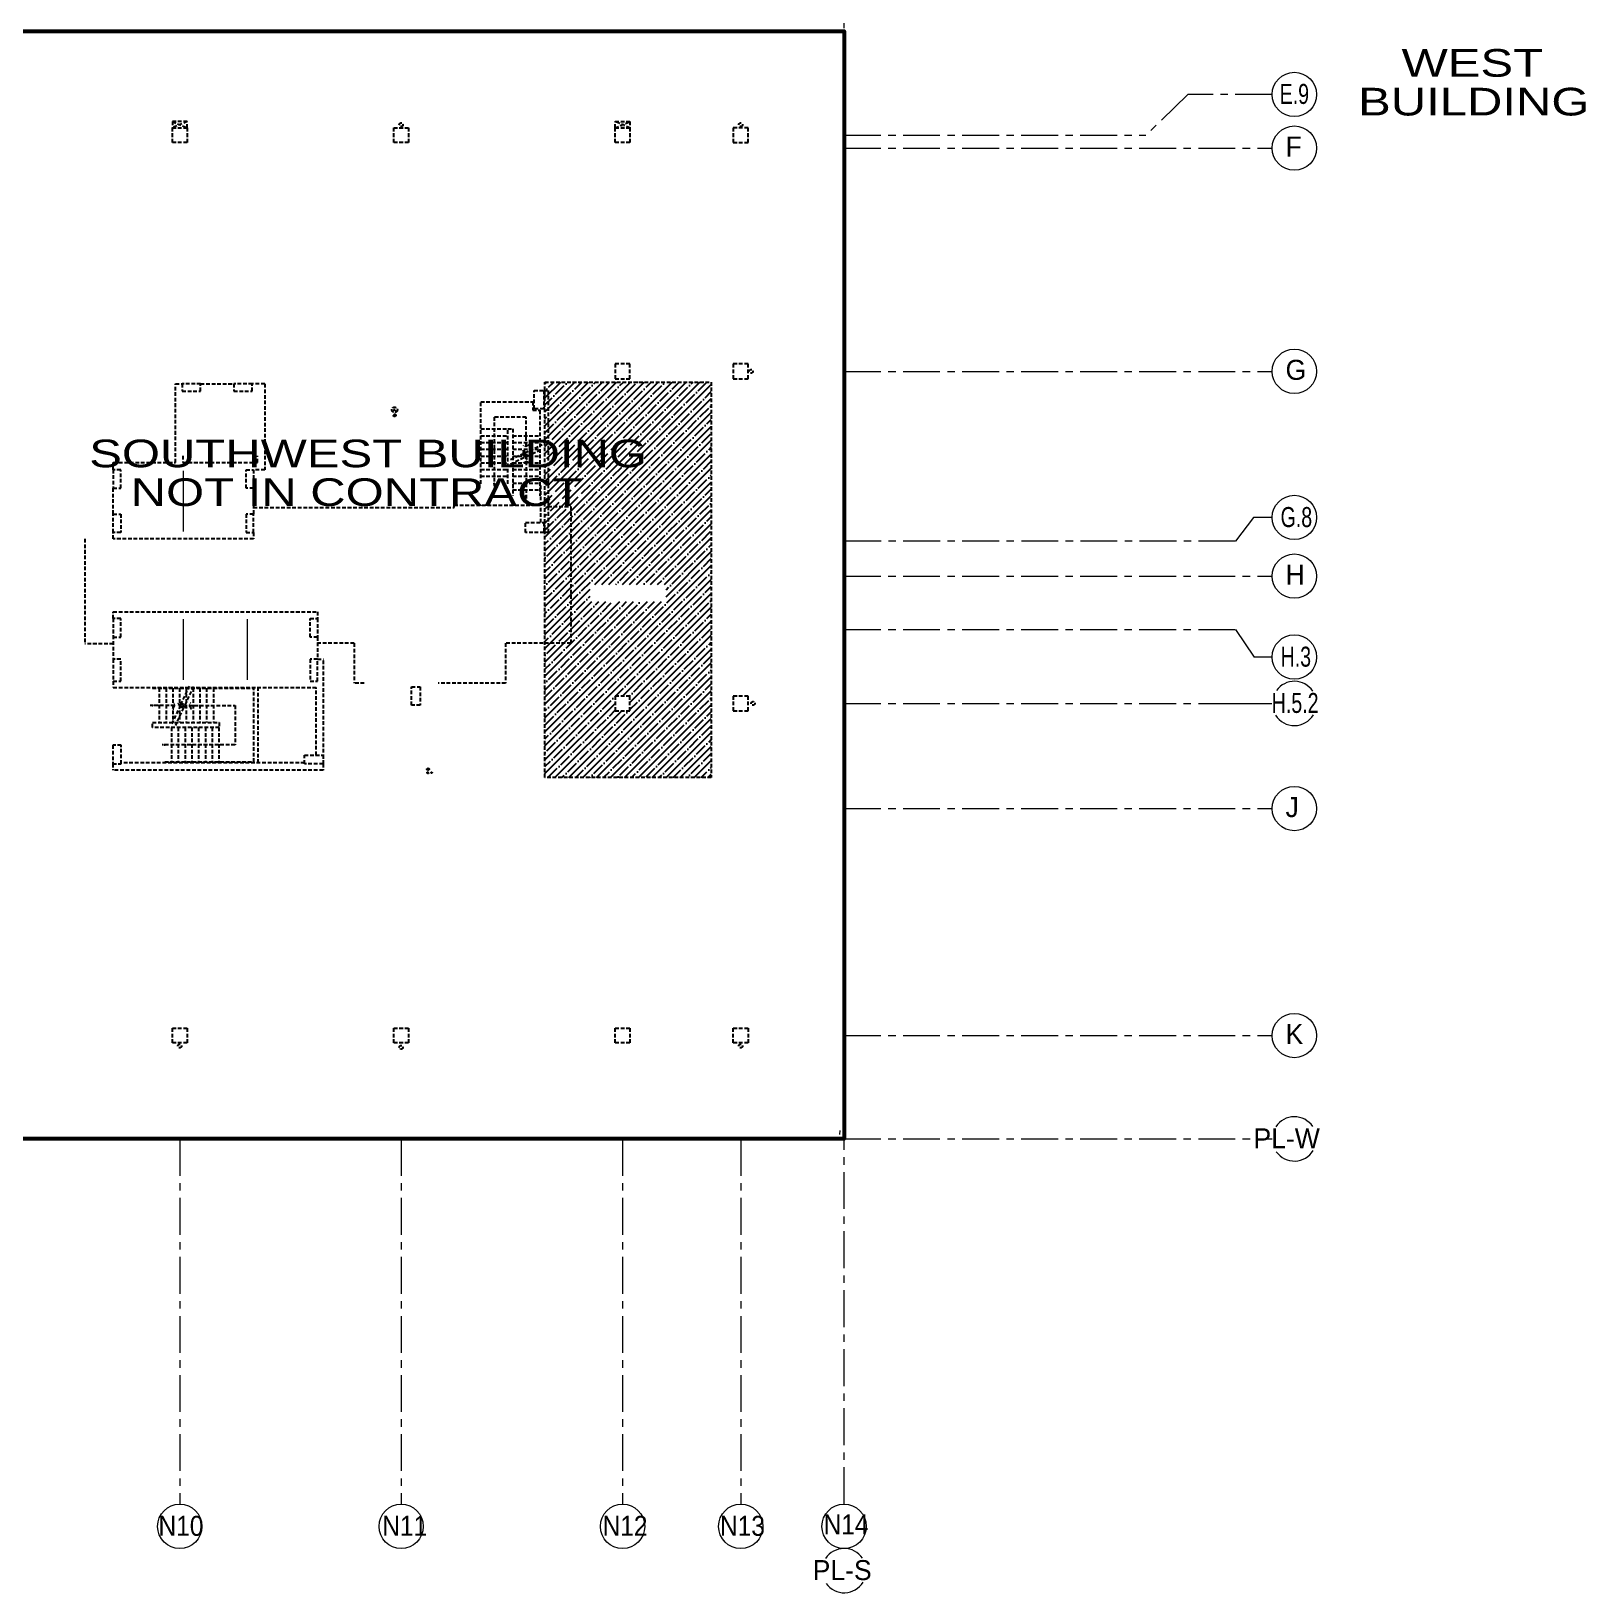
# Model space of a CAD drawing. Header units: inches. Extents: x -26575 to 27, y -11337 to 2257.
# Drawn here: x -22382 to -19855, y -3216 to -677 of the extents above; entities that cross this region are included whole.
import ezdxf
from ezdxf.enums import TextEntityAlignment as Align

# ---------------------------------------------------------------- set-up
doc = ezdxf.new("R2010")
doc.units = ezdxf.units.IN
doc.header["$LTSCALE"] = 48
doc.header["$MEASUREMENT"] = 0
for name, pattern in [('A106$0$CENTER', [2, 1.25, -0.25, 0.25, -0.25]), ('A112$0$CENTER', [2, 1.25, -0.25, 0.25, -0.25]), ('NB - 12th floor_plan$0$HIDDEN2', [0.1875, 0.125, -0.0625])]:
    doc.linetypes.add(name, pattern=pattern)
for name, color, linetype in [('A106$0$A-ANNO-TEXT', 8, 'Continuous'), ('A106$0$A-ANNO-WEST', 8, 'Continuous'), ('A106$0$A-GRID-1DP0-15', 8, 'Continuous'), ('A106$0$A-GRID-GRD4-9', 8, 'Continuous'), ('A106$0$A-GRID-GRDP0-12', 8, 'Continuous'), ('A106$0$A-GRID-GRDP0-15', 8, 'Continuous'), ('A106$0$A-GRID-ID4-9', 8, 'Continuous'), ('A106$0$A-GRID-IDP0-12', 8, 'Continuous'), ('A112$0$A-ANNO-WEST', 8, 'Continuous'), ('A112$0$A-GRID-1DP0-15', 8, 'Continuous'), ('A112$0$A-GRID-GRDP0-12', 8, 'Continuous'), ('A112$0$A-GRID-GRDP0-15', 8, 'Continuous'), ('A112$0$A-GRID-IDP0-12', 8, 'Continuous'), ('A612$0$A-CLNG-SFFT', 8, 'Continuous'), ('NB - 12th floor_plan$0$STCBEAMS', 1, 'NB - 12th floor_plan$0$HIDDEN2'), ('NB - 12th floor_plan$0$STCCOLS1', 1, 'NB - 12th floor_plan$0$HIDDEN2'), ('NB - 12th floor_plan$0$STFIN1', 1, 'NB - 12th floor_plan$0$HIDDEN2'), ('NB - 12th floor_plan$0$STHATCH', 1, 'NB - 12th floor_plan$0$HIDDEN2'), ('NB - 12th floor_plan$0$STSBEAMS1', 1, 'NB - 12th floor_plan$0$HIDDEN2'), ('NB - 12th floor_plan$0$stslabfold', 1, 'NB - 12th floor_plan$0$HIDDEN2'), ('NB - 12th floor_plan$0$STSTAIRS1', 1, 'NB - 12th floor_plan$0$HIDDEN2'), ('NB - 12th floor_plan$0$STWETSTACK', 1, 'NB - 12th floor_plan$0$HIDDEN2'), ('XREF', 7, 'Continuous')]:
    doc.layers.add(name, color=color, linetype=linetype)
doc.styles.add('A106$0$style-Arial', font='arial.ttf')
doc.styles.add('A112$0$style-Arial', font='arial.ttf')

# ---------------------------------------------------------------- blocks, each defined once
blk = doc.blocks.new('A106')
at = {"layer": 'A106$0$A-ANNO-WEST', "lineweight": 53, "elevation": 0, "flags": 128}
blk.add_lwpolyline([(-23093.1, -797.9), (-22682, -797.9), (-22682, -676.9), (-21061, -676.9), (-21061, -2477.9), (-22682, -2477.9), (-22682, -2347.1), (-22682, -2347.1), (-23779, -2347.1), (-23779, -2347.1), (-23837.4, -2478.9), (-25502, -2478.9), (-25502, -2298.3), (-25518.8, -2282.5), (-25684.2, -2209.3), (-25076.1, -835.9), (-24911.1, -909), (-24842, -857.4), (-24842, -676.9), (-23039.5, -676.9), (-23093.1, -797.9)], close=True, dxfattribs=at)
at = {"layer": 'A106$0$A-GRID-1DP0-15', "lineweight": 13}
for centre in [(-20328.9, -866.9), (-20328.9, -1229.9), (-20328.9, -1562.9), (-20328.9, -1940.9), (-20328.9, -2309.9), (-22141, -3107.9), (-21781, -3107.9), (-21421, -3107.9), (-21229, -3107.9), (-21061, -3107.9)]:
    blk.add_circle(centre, 36, dxfattribs=at)
for centre, start, end in [((-20328.9, -2477.9), 34.0743, 146.7799), ((-20328.9, -2477.9), 215.4208, 328.5678), ((-21060.8, -3179.9), 34.0743, 146.7799), ((-21060.8, -3179.9), 215.4208, 328.5678)]:
    blk.add_arc(centre, 36, start, end, dxfattribs=at)
at = {"layer": 'A106$0$A-GRID-GRD4-9', "linetype": 'A106$0$CENTER', "lineweight": 0}
for p, q in [((-20395.4, -1467.4), (-20424.7, -1505.9)), ((-20364.9, -1467.4), (-20395.4, -1467.4)), ((-20424.7, -1505.9), (-21061, -1505.9))]:
    blk.add_line(p, q, dxfattribs=at)
at = {"layer": 'A106$0$A-GRID-GRDP0-12', "linetype": 'A106$0$CENTER', "lineweight": 0}
for p, q in [((-20502, -779.7), (-20570.1, -845.9)), ((-20364.9, -779.7), (-20502, -779.7)), ((-21061, -845.9), (-20570.1, -845.9)), ((-21061, -1649.9), (-20424.7, -1649.9)), ((-20424.7, -1649.9), (-20394.5, -1694.4)), ((-20364.9, -1694.4), (-20394.5, -1694.4)), ((-21061, -1769.9), (-20371.5, -1769.9)), ((-20449.3, -1769.9), (-20364.9, -1769.9))]:
    blk.add_line(p, q, dxfattribs=at)
at = {"layer": 'A106$0$A-GRID-GRDP0-15', "linetype": 'A106$0$CENTER', "lineweight": 0}
for p, q in [((-21061, -3071.9), (-21061, 2112.4)), ((-21061, -866.9), (-20364.9, -866.9)), ((-21061, -1229.9), (-20364.9, -1229.9)), ((-21061, -1562.9), (-20364.9, -1562.9)), ((-21061, -1940.9), (-20364.9, -1940.9)), ((-21061, -2309.9), (-20364.9, -2309.9)), ((-22141, -2477.9), (-22141, -3071.9)), ((-21781, -2477.9), (-21781, -3071.9)), ((-21421, -2477.9), (-21421, -3071.9)), ((-21229, -2477.9), (-21229, -3071.9)), ((-21061, -2477.9), (-20364.9, -2477.9))]:
    blk.add_line(p, q, dxfattribs=at)
at = {"layer": 'A106$0$A-GRID-ID4-9', "lineweight": 13}
blk.add_circle((-20328.9, -1467.4), 36, dxfattribs=at)
at = {"layer": 'A106$0$A-GRID-IDP0-12', "lineweight": 13}
for centre in [(-20328.9, -779.7), (-20328.9, -1694.4)]:
    blk.add_circle(centre, 36, dxfattribs=at)
for start, end in [(33.87, 144.3169), (212.0241, 329.2571)]:
    blk.add_arc((-20328.9, -1769.9), 36, start, end, dxfattribs=at)
at = {"layer": 'A106$0$A-ANNO-TEXT', "lineweight": 13, "style": 'A106$0$style-Arial', "width": 1.266666}
for s, p in [('WEST', (-20039.6, -728.4)), ('BUILDING', (-20037.2, -791.4))]:
    blk.add_text(s, height=45, dxfattribs=at).set_placement(p, align=Align.MIDDLE_CENTER)
at = {"layer": 'A106$0$A-ANNO-WEST', "lineweight": 53, "style": 'A106$0$style-Arial', "width": 1.266666}
for s, p in [('SOUTHWEST BUILDING', (-21834.7, -1363.4)), ('NOT IN CONTRACT', (-21853.6, -1426.4))]:
    blk.add_text(s, height=45, dxfattribs=at).set_placement(p, align=Align.MIDDLE_CENTER)
at = {"layer": 'A106$0$A-GRID-1DP0-15', "lineweight": 13, "style": 'A106$0$style-Arial', "width": 0.95}
for s, p in [('F', (-20343.2, -880.7)), ('G', (-20343.2, -1243.7)), ('H', (-20343.2, -1576.7)), ('J', (-20343.2, -1954.7)), ('K', (-20343.2, -2323.7)), ('PL-W', (-20395.3, -2493.3)), ('PL-S', (-21112, -3195.3))]:
    blk.add_text(s, height=32.5, dxfattribs=at).set_placement(p)
at = {"layer": 'A106$0$A-GRID-1DP0-15', "lineweight": 13, "style": 'A106$0$style-Arial', "width": 0.876923}
for s, p in [('N10', (-22139, -3123.3)), ('N11', (-21775.3, -3123.3)), ('N12', (-21417.1, -3123.3)), ('N13', (-21226.2, -3123.3)), ('N14', (-21057.8, -3121.1))]:
    blk.add_text(s, height=32.5, dxfattribs=at).set_placement(p, align=Align.CENTER)
at = {"layer": 'A106$0$A-GRID-ID4-9', "lineweight": 13, "style": 'A106$0$style-Arial', "width": 0.701538}
blk.add_text('G.8', height=32.5, dxfattribs=at).set_placement((-20351.3, -1483.1))
at = {"layer": 'A106$0$A-GRID-IDP0-12', "lineweight": 13, "style": 'A106$0$style-Arial', "width": 0.701538}
for s, p in [('E.9', (-20352.8, -795.1)), ('H.3', (-20351.3, -1710.1)), ('H.5.2', (-20365.7, -1785.3))]:
    blk.add_text(s, height=32.5, dxfattribs=at).set_placement(p)
blk = doc.blocks.new('A112')
at = {"layer": 'A112$0$A-ANNO-WEST', "lineweight": 53, "elevation": 0, "flags": 128}
blk.add_lwpolyline([(-23093.1, -797.9), (-22682, -797.9), (-22682, -676.9), (-21061, -676.9), (-21061, -2477.9), (-22682, -2477.9), (-22682, -2347.1), (-22682, -2347.1), (-23779, -2347.1), (-23779, -2347.1), (-23837.4, -2478.9), (-25502, -2478.9), (-25502, -2298.3), (-25518.8, -2282.5), (-25684.2, -2209.3), (-25076.1, -835.9), (-24911.1, -909), (-24842, -857.4), (-24842, -676.9), (-23039.5, -676.9), (-23093.1, -797.9)], close=True, dxfattribs=at)
at = {"layer": 'A112$0$A-GRID-1DP0-15', "lineweight": 13}
for centre in [(-20328.9, -866.9), (-20328.9, -1229.9), (-20328.9, -1562.9), (-20328.9, -1940.9), (-20328.9, -2309.9), (-22141, -3107.9), (-21781, -3107.9), (-21421, -3107.9), (-21229, -3107.9), (-21061, -3107.9)]:
    blk.add_circle(centre, 36, dxfattribs=at)
for centre, start, end in [((-20328.9, -2477.9), 34.0743, 146.7799), ((-20328.9, -2477.9), 215.4208, 328.5678), ((-21060.8, -3179.9), 34.0743, 146.7799), ((-21060.8, -3179.9), 215.4208, 328.5678)]:
    blk.add_arc(centre, 36, start, end, dxfattribs=at)
at = {"layer": 'A112$0$A-GRID-GRDP0-12', "linetype": 'A112$0$CENTER', "lineweight": 0}
for p, q in [((-20502, -779.7), (-20570.1, -845.9)), ((-20364.9, -779.7), (-20502, -779.7)), ((-21061, -845.9), (-20570.1, -845.9)), ((-21061, -1649.9), (-20424.7, -1649.9)), ((-20424.7, -1649.9), (-20394.5, -1694.4)), ((-20364.9, -1694.4), (-20394.5, -1694.4)), ((-21061, -1769.9), (-20371.5, -1769.9)), ((-20449.3, -1769.9), (-20364.9, -1769.9))]:
    blk.add_line(p, q, dxfattribs=at)
at = {"layer": 'A112$0$A-GRID-GRDP0-15', "linetype": 'A112$0$CENTER', "lineweight": 0}
for p, q in [((-21061, -3071.9), (-21061, 2112.4)), ((-21061, -866.9), (-20364.9, -866.9)), ((-21061, -1229.9), (-20364.9, -1229.9)), ((-21061, -1562.9), (-20364.9, -1562.9)), ((-21061, -1940.9), (-20364.9, -1940.9)), ((-21061, -2309.9), (-20364.9, -2309.9)), ((-22141, -2477.9), (-22141, -3071.9)), ((-21781, -2477.9), (-21781, -3071.9)), ((-21421, -2477.9), (-21421, -3071.9)), ((-21229, -2477.9), (-21229, -3071.9)), ((-21061, -2477.9), (-20364.9, -2477.9))]:
    blk.add_line(p, q, dxfattribs=at)
at = {"layer": 'A112$0$A-GRID-IDP0-12', "lineweight": 13}
for centre in [(-20328.9, -779.7), (-20328.9, -1694.4)]:
    blk.add_circle(centre, 36, dxfattribs=at)
for start, end in [(33.87, 144.3169), (212.0241, 329.2571)]:
    blk.add_arc((-20328.9, -1769.9), 36, start, end, dxfattribs=at)
at = {"layer": 'A112$0$A-ANNO-WEST', "lineweight": 53, "style": 'A112$0$style-Arial', "width": 1.266666}
for s, p in [('SOUTHWEST BUILDING', (-21834.7, -1363.4)), ('NOT IN CONTRACT', (-21853.6, -1426.4))]:
    blk.add_text(s, height=45, dxfattribs=at).set_placement(p, align=Align.MIDDLE_CENTER)
at = {"layer": 'A112$0$A-GRID-1DP0-15', "lineweight": 13, "style": 'A112$0$style-Arial', "width": 0.95}
for s, p in [('F', (-20343.2, -880.7)), ('G', (-20343.2, -1243.7)), ('H', (-20343.2, -1576.7)), ('J', (-20343.2, -1954.7)), ('K', (-20343.2, -2323.7)), ('PL-W', (-20395.3, -2493.3)), ('PL-S', (-21112, -3195.3))]:
    blk.add_text(s, height=32.5, dxfattribs=at).set_placement(p)
at = {"layer": 'A112$0$A-GRID-1DP0-15', "lineweight": 13, "style": 'A112$0$style-Arial', "width": 0.876923}
for s, p in [('N10', (-22139, -3123.3)), ('N11', (-21775.3, -3123.3)), ('N12', (-21417.1, -3123.3)), ('N13', (-21226.2, -3123.3)), ('N14', (-21057.8, -3121.1))]:
    blk.add_text(s, height=32.5, dxfattribs=at).set_placement(p, align=Align.CENTER)
at = {"layer": 'A112$0$A-GRID-IDP0-12', "lineweight": 13, "style": 'A112$0$style-Arial', "width": 0.701538}
for s, p in [('E.9', (-20352.8, -795.1)), ('H.3', (-20351.3, -1710.1)), ('H.5.2', (-20365.7, -1785.3))]:
    blk.add_text(s, height=32.5, dxfattribs=at).set_placement(p)
blk = doc.blocks.new('A612')
at = {"layer": 'A612$0$A-CLNG-SFFT', "lineweight": 0}
blk.add_line((-21068, -2470.9), (-21067.2, -2464), dxfattribs=at)
blk = doc.blocks.new('NB - 12th floor_plan')
at = {"layer": 'NB - 12th floor_plan$0$STHATCH'}
h = blk.add_hatch(dxfattribs=at)
h.set_pattern_fill('ANSI35', color=256, scale=64)
h.paths.add_polyline_path([(-21409, -1757.9), (-21409, -1781.9), (-21433, -1781.9), (-21433, -1757.9)], flags=16)
h.paths.add_polyline_path([(-21547.2, -1247.3), (-21276.8, -1247.3), (-21276.8, -1890.5), (-21547.2, -1890.5)])
h.paths.add_polyline_path([(-21473.8, -1604.1), (-21473.8, -1576.7), (-21350.2, -1576.7), (-21350.2, -1604.1)], flags=16)
at = {"layer": 'NB - 12th floor_plan$0$STCBEAMS'}
for p, q in [((-22147.8, -1377.9), (-22147.8, -1250.4)), ((-22147.8, -1250.4, 0), (-22137, -1250.4, 0)), ((-22002.8, -1250.4, 0), (-22023, -1250.4, 0)), ((-22002.8, -1250.4, 0), (-22002.8, -1389.9, 0)), ((-22135.8, -1367.3, 0), (-22135.8, -1377.9, 0)), ((-22249, -1389.9, -0.3), (-22249, -1377.9, -0.3)), ((-22249, -1377.9), (-22147.8, -1377.9)), ((-22002.8, -1389.9), (-22021.2, -1389.9)), ((-22249, -1502.4), (-22249, -1491.9)), ((-22021, -1491.9), (-22021, -1502.4)), ((-22021, -1502.4), (-22249, -1502.4)), ((-22249, -1659.6, 0), (-22249, -1697.6, 0)), ((-21917, -1661.9, 0), (-21917, -1697.9, 0)), ((-21917, -1697.9, 0), (-21907.4, -1697.9, 0)), ((-21907.4, -1867.9), (-21907.4, -1697.9)), ((-22249, -1733.9, 0), (-22249, -1743.8, 0)), ((-22249, -1743.8), (-21919.4, -1743.8)), ((-22013.6, -1866.6), (-22013.6, -1743.8)), ((-21919.4, -1853.9), (-21919.4, -1743.8)), ((-22250, -1868, 0), (-22250, -1878.6, 0)), ((-21908, -1878.6), (-22250, -1878.6)), ((-21938, -1866.6), (-22236, -1866.6)), ((-21908, -1867.9), (-21908, -1878.6)), ((-21908, -1867.9), (-21907.4, -1867.9))]:
    blk.add_line(p, q, dxfattribs=at)
for points, elevation in [([(-22107, -1250.4), (-22053, -1250.4)], 0), ([(-22249, -1461.9), (-22249, -1419.9)], -0.3), ([(-22249, -1631.9), (-22249, -1620.8)], 0), ([(-22249, -1620.8), (-21917, -1620.8), (-21917, -1631.9)], 0)]:
    blk.add_lwpolyline(points, dxfattribs=dict(at, elevation=elevation))
for points in [[(-21549, -1260.9), (-21542.2, -1260.9), (-21542.2, -1491.9), (-21547.2, -1491.9)], [(-22135.8, -1377.9), (-22014.6, -1377.9), (-22014.6, -1367.3)], [(-22021, -1419.9), (-22021, -1463.6)], [(-21554.2, -1415.6), (-21554.2, -1475.9)]]:
    blk.add_lwpolyline(points, dxfattribs=at)
at = {"layer": 'NB - 12th floor_plan$0$STCCOLS1'}
for points in [[(-22153, -833.9), (-22129, -833.9), (-22129, -857.9), (-22153, -857.9)], [(-21793, -833.9), (-21769, -833.9), (-21769, -857.9), (-21793, -857.9)], [(-21433, -833.9), (-21409, -833.9), (-21409, -857.9), (-21433, -857.9)], [(-21241, -857.9), (-21217, -857.9), (-21217, -833.9), (-21241, -833.9)], [(-21433, -1241.9), (-21409, -1241.9), (-21409, -1217.9), (-21433, -1217.9)], [(-21241, -1241.9), (-21217, -1241.9), (-21217, -1217.9), (-21241, -1217.9)], [(-21565, -1260.9), (-21549, -1260.9), (-21549, -1290.9), (-21565, -1290.9)], [(-22021, -1461.9), (-22033, -1461.9), (-22033, -1491.9), (-22021, -1491.9)], [(-21549, -1491.9), (-21579, -1491.9), (-21579, -1475.9), (-21549, -1475.9)], [(-21750, -1772.9), (-21764, -1772.9), (-21764, -1742.9), (-21750, -1742.9)], [(-21433, -1781.9), (-21409, -1781.9), (-21409, -1757.9), (-21433, -1757.9)], [(-21241, -1781.9), (-21217, -1781.9), (-21217, -1757.9), (-21241, -1757.9)], [(-21908, -1867.9), (-21938, -1867.9), (-21938, -1853.9), (-21908, -1853.9)], [(-22153, -2297.9), (-22129, -2297.9), (-22129, -2321.9), (-22153, -2321.9)], [(-21793, -2297.9), (-21769, -2297.9), (-21769, -2321.9), (-21793, -2321.9)], [(-21433, -2297.9), (-21409, -2297.9), (-21409, -2321.9), (-21433, -2321.9)], [(-21241, -2297.9), (-21217, -2297.9), (-21217, -2321.9), (-21241, -2321.9)]]:
    blk.add_lwpolyline(points, close=True, dxfattribs=at)
for points, elevation in [([(-22107, -1250.4), (-22137, -1250.4), (-22137, -1262.4), (-22107, -1262.4)], 0), ([(-22053, -1262.4), (-22023, -1262.4), (-22023, -1250.4), (-22053, -1250.4)], 0), ([(-22249, -1419.9), (-22237, -1419.9), (-22237, -1389.9), (-22249, -1389.9)], -0.3), ([(-22021, -1419.9), (-22033, -1419.9), (-22033, -1389.9), (-22021, -1389.9)], 0), ([(-22249, -1461.9), (-22237, -1461.9), (-22237, -1491.9), (-22249, -1491.9)], -0.3), ([(-22249, -1661.9), (-22237, -1661.9), (-22237, -1631.9), (-22249, -1631.9)], 0), ([(-21917, -1661.9), (-21929, -1661.9), (-21929, -1631.9), (-21917, -1631.9)], 0), ([(-22249, -1733.9), (-22237, -1733.9), (-22237, -1697.9), (-22249, -1697.9)], 0), ([(-21929, -1733.9), (-21917, -1733.9), (-21917, -1697.9), (-21929, -1697.9)], 0), ([(-22250, -1867.9), (-22236, -1867.9), (-22236, -1837.9), (-22250, -1837.9)], 0)]:
    blk.add_lwpolyline(points, close=True, dxfattribs=dict(at, elevation=elevation))
at = {"layer": 'NB - 12th floor_plan$0$STFIN1'}
blk.add_lwpolyline([(-21060, -676.9), (-21060, -2478.9), (-22681, -2478.9), (-22681, -676.9)], close=True, dxfattribs=at)
at = {"layer": 'NB - 12th floor_plan$0$STHATCH'}
blk.add_lwpolyline([(-21547.2, -1247.3), (-21276.8, -1247.3), (-21276.8, -1890.5), (-21547.2, -1890.5)], close=True, dxfattribs=at)
at = {"layer": 'NB - 12th floor_plan$0$STSBEAMS1', "linetype": 'Continuous', "ltscale": 0.4, "const_width": 2, "elevation": 0}
for points in [[(-22135.1, -1490.4), (-22135.1, -1391.3)], [(-22135.2, -1731.8), (-22135.2, -1632.8)], [(-22031.2, -1731.8), (-22031.1, -1632.8)]]:
    blk.add_lwpolyline(points, dxfattribs=at)
at = {"layer": 'NB - 12th floor_plan$0$stslabfold', "linetype": 'NB - 12th floor_plan$0$HIDDEN2'}
for p, q in [((-22021, -1451.3), (-21694.7, -1451.3)), ((-21694.7, -1451.3), (-21694.7, -1447.7)), ((-21694.7, -1447.7), (-21554.2, -1447.7)), ((-21542.2, -1449.9), (-21505.2, -1449.9)), ((-21505.2, -1449.9), (-21505.2, -1672.1)), ((-22295.3, -1502.4), (-22295.3, -1673.1)), ((-22249, -1673.1, 0), (-22295.3, -1673.1, 0)), ((-21857.5, -1672.1, 0), (-21917, -1672.1, 0)), ((-21857.5, -1672.1, 0), (-21857.5, -1736.7, 0)), ((-21505.2, -1672.1), (-21611.2, -1672.1)), ((-21611.2, -1672.1), (-21611.2, -1736.7, 0)), ((-21841, -1736.7, 0), (-21857.5, -1736.7, 0)), ((-21611.2, -1736.7, 0), (-21721, -1736.7, 0))]:
    blk.add_line(p, q, dxfattribs=at)
at = {"layer": 'NB - 12th floor_plan$0$STSTAIRS1'}
for p, q in [((-21651.7, -1323.6), (-21607.7, -1323.6)), ((-21651.7, -1334.6), (-21607.7, -1334.6)), ((-21651.7, -1345.6), (-21607.7, -1345.6)), ((-21599.7, -1334.6), (-21555.7, -1334.6)), ((-21599.7, -1345.6), (-21555.7, -1345.6)), ((-21651.7, -1356.6), (-21607.7, -1356.6)), ((-21651.7, -1367.6), (-21607.7, -1367.6)), ((-21599.7, -1356.6), (-21555.7, -1356.6)), ((-21599.7, -1367.6), (-21555.7, -1367.6)), ((-21651.7, -1378.6), (-21607.7, -1378.6)), ((-21651.7, -1389.6), (-21607.7, -1389.6)), ((-21599.7, -1378.6), (-21555.7, -1378.6)), ((-21599.7, -1389.6), (-21555.7, -1389.6)), ((-21651.7, -1400.6), (-21607.7, -1400.6)), ((-21599.7, -1400.6), (-21555.7, -1400.6)), ((-21599.7, -1411.6), (-21555.7, -1411.6)), ((-21599.7, -1422.6), (-21555.7, -1422.6)), ((-22185.3, -1745.1), (-22020.4, -1745.1)), ((-22174.3, -1745.1), (-22174.3, -1801.1)), ((-22163.3, -1745.1), (-22163.3, -1801.1)), ((-22152.3, -1745.1), (-22152.3, -1801.1)), ((-22141.3, -1745.1), (-22141.3, -1801.1)), ((-22130.3, -1745.1), (-22130.3, -1801.1)), ((-22119.3, -1745.1), (-22119.3, -1801.1)), ((-22108.3, -1745.1), (-22108.3, -1801.1)), ((-22097.3, -1745.1), (-22097.3, -1801.1)), ((-22086.3, -1745.1), (-22086.3, -1801.1)), ((-22154.3, -1809.1), (-22154.3, -1865.1)), ((-22143.3, -1809.1), (-22143.3, -1865.1)), ((-22132.3, -1809.1), (-22132.3, -1865.1)), ((-22121.3, -1809.1), (-22121.3, -1865.1)), ((-22110.3, -1809.1), (-22110.3, -1865.1)), ((-22099.3, -1809.1), (-22099.3, -1865.1)), ((-22088.3, -1809.1), (-22088.3, -1865.1)), ((-22077.3, -1809.1), (-22077.3, -1865.1))]:
    blk.add_line(p, q, dxfattribs=at)
at = {"layer": 'NB - 12th floor_plan$0$STSTAIRS1', "lineweight": 25}
for p, q in [((-21572.2, -1349.2), (-21578, -1352)), ((-21572.2, -1349.2), (-21572.2, -1350.6)), ((-21572.2, -1379.4), (-21578, -1376.5)), ((-21572.2, -1379.4), (-21572.2, -1378)), ((-22152.2, -1778.9), (-22149.3, -1773.1)), ((-22121.9, -1778.9), (-22124.8, -1773.1)), ((-22152.2, -1778.9), (-22150.7, -1778.9)), ((-22121.9, -1778.9), (-22123.3, -1778.9))]:
    blk.add_line(p, q, dxfattribs=at)
at = {"layer": 'NB - 12th floor_plan$0$STSTAIRS1'}
for points in [[(-21651.7, -1412.6), (-21651.7, -1279.6), (-21567.2, -1279.6), (-21567.2, -1293.3), (-21555.7, -1293.3), (-21555.7, -1432.6)], [(-21607.7, -1412.6), (-21607.7, -1323.6), (-21599.7, -1323.6), (-21599.7, -1432.6)], [(-21603.4, -1373.2), (-21583.7, -1364), (-21582, -1367.7), (-21580.2, -1366.8), (-21583.6, -1359.6), (-21581.8, -1358.7), (-21580.1, -1362.3), (-21551.6, -1349)], [(-21603.4, -1380.4), (-21579.6, -1369.3), (-21577.9, -1372.9), (-21576.1, -1372.1), (-21579.5, -1364.8), (-21577.7, -1364), (-21576, -1367.6), (-21551.6, -1356.2)], [(-22165.3, -1865.1), (-22020.4, -1865.1), (-22020.4, -1745.1)], [(-22125.6, -1742), (-22138.4, -1769.4), (-22134.7, -1771.1), (-22135.6, -1772.9), (-22142.8, -1769.5), (-22143.7, -1771.3), (-22140, -1773), (-22155.2, -1805.5)], [(-22118.7, -1742.5), (-22133.1, -1773.5), (-22129.5, -1775.2), (-22130.3, -1777), (-22137.6, -1773.6), (-22138.4, -1775.4), (-22134.8, -1777.1), (-22148, -1805.5)]]:
    blk.add_lwpolyline(points, dxfattribs=at)
at = {"layer": 'NB - 12th floor_plan$0$STSTAIRS1', "lineweight": 25}
for points in [[(-21578, -1352), (-21578, -1304.2), (-21629.7, -1304.2), (-21629.7, -1416.6)], [(-21578, -1376.5), (-21578, -1436.6)], [(-22149.3, -1773.1), (-22189.3, -1773.1)], [(-22126.2, -1773.1), (-22051.1, -1773.1), (-22051.1, -1837.1), (-22169.3, -1837.1)]]:
    blk.add_lwpolyline(points, dxfattribs=at)
at = {"layer": 'NB - 12th floor_plan$0$STSTAIRS1', "lineweight": 25, "const_width": 2}
for points in [[(-21629.7, -1411.6, 1), (-21629.7, -1413.6, 1)], [(-21578, -1431.6, 1), (-21578, -1433.6, 1)], [(-22184.3, -1773.1, 1), (-22186.3, -1773.1, 1)], [(-22164.3, -1837.1, 1), (-22166.3, -1837.1, 1)]]:
    blk.add_lwpolyline(points, format="xyb", close=True, dxfattribs=at)
at = {"layer": 'NB - 12th floor_plan$0$STSTAIRS1'}
blk.add_lwpolyline([(-22185.3, -1801.1), (-22076.7, -1801.1), (-22076.7, -1809.1), (-22185.3, -1809.1)], close=True, dxfattribs=at)
at = {"layer": 'NB - 12th floor_plan$0$STSTAIRS1', "lineweight": 25}
for points in [[(-21583.7, -1349.2), (-21578, -1352), (-21583.7, -1350.6), (-21578, -1353.5)], [(-21572.2, -1349.2), (-21578, -1352), (-21572.2, -1350.6), (-21578, -1353.5)], [(-21583.7, -1379.4), (-21578, -1376.5), (-21583.7, -1378), (-21578, -1375.1)], [(-21572.2, -1379.4), (-21578, -1376.5), (-21572.2, -1378), (-21578, -1375.1)], [(-22152.2, -1767.3), (-22149.3, -1773.1), (-22150.7, -1767.3), (-22147.8, -1773.1)], [(-22152.2, -1778.9), (-22149.3, -1773.1), (-22150.7, -1778.9), (-22147.8, -1773.1)], [(-22121.9, -1767.3), (-22124.8, -1773.1), (-22123.3, -1767.3), (-22126.2, -1773.1)], [(-22121.9, -1778.9), (-22124.8, -1773.1), (-22123.3, -1778.9), (-22126.2, -1773.1)]]:
    blk.add_solid(points, dxfattribs=at)
at = {"layer": 'NB - 12th floor_plan$0$STWETSTACK'}
for p, q in [((-22153, -823.9), (-22129, -833.9)), ((-22129, -823.9), (-22153, -833.9)), ((-21433, -833.9), (-21409, -823.9)), ((-21409, -833.9), (-21433, -823.9)), ((-21794.9, -1295.6), (-21788.6, -1289.2)), ((-21788.6, -1295.6), (-21794.9, -1289.2)), ((-21793.2, -1302.9), (-21790.3, -1300)), ((-21790.3, -1302.9), (-21793.2, -1300)), ((-21736.2, -1877.9), (-21738.7, -1875.4)), ((-21736.2, -1875.4), (-21738.7, -1877.9)), ((-21736.6, -1883.4), (-21738.3, -1881.6)), ((-21736.6, -1881.6), (-21738.3, -1883.4)), ((-21731, -1883), (-21732.1, -1881.9)), ((-21731, -1881.9), (-21732.1, -1883))]:
    blk.add_line(p, q, dxfattribs=at)
for points in [[(-22153, -833.9), (-22129, -833.9), (-22129, -823.9), (-22153, -823.9)], [(-21433, -823.9), (-21409, -823.9), (-21409, -833.9), (-21433, -833.9)]]:
    blk.add_lwpolyline(points, close=True, dxfattribs=at)
for centre, radius in [((-21781, -828.9), 3), ((-21229, -828.9), 3), ((-21212, -1229.9), 3), ((-21791.7, -1292.4), 4.51), ((-21791.7, -1301.4), 2), ((-21209, -1769.9), 3), ((-21737.4, -1876.7), 1.75), ((-21737.4, -1882.5), 1.25), ((-21731.5, -1882.5), 0.75), ((-22141, -2326.9), 3), ((-21781, -2328.9), 3), ((-21229, -2326.9), 3)]:
    blk.add_circle(centre, radius, dxfattribs=at)

msp = doc.modelspace()

# ---------------------------------------------------------------- block references
at = {"layer": 'XREF'}
for name in ['A106', 'A112', 'NB - 12th floor_plan', 'A612']:
    msp.add_blockref(name, (0, 0), dxfattribs=at)

doc.saveas('drawing.dxf')
